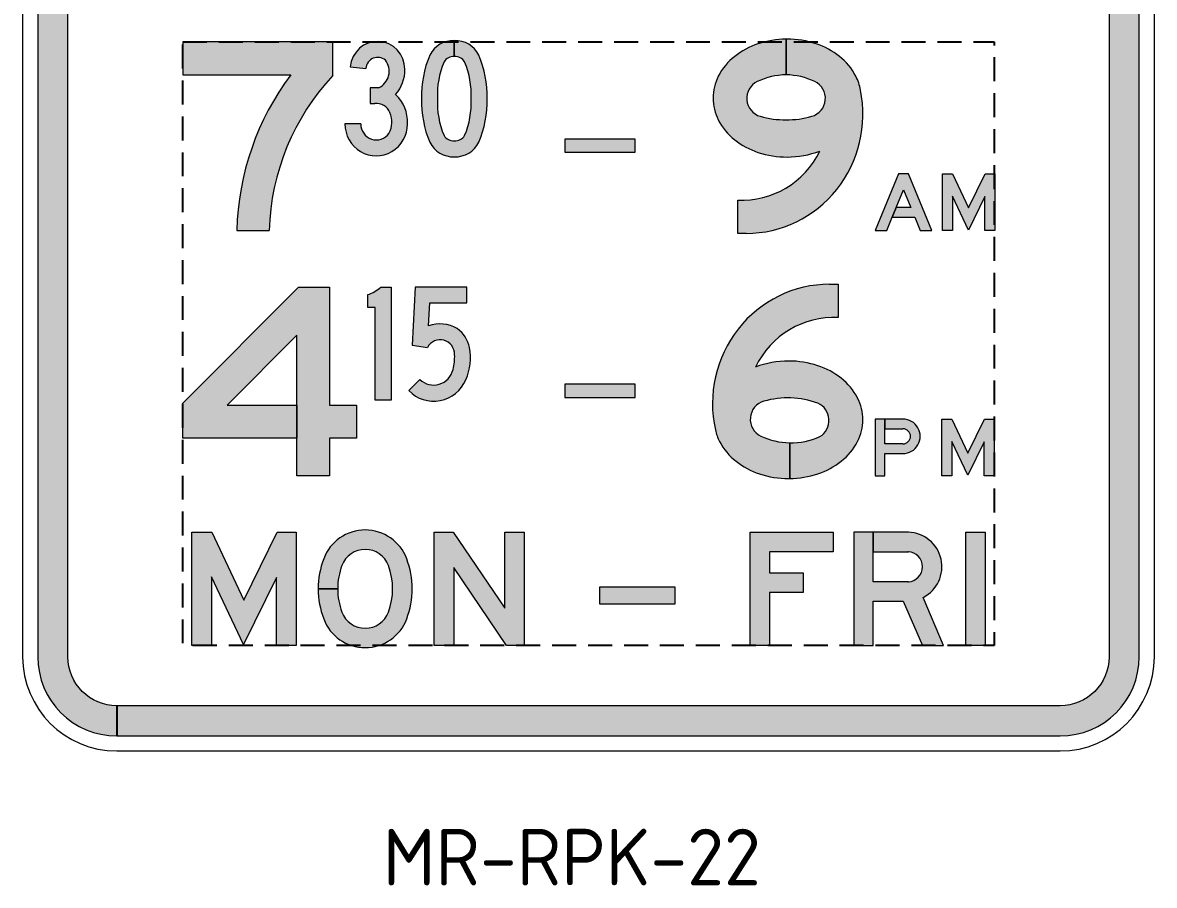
# Model space of a CAD drawing. Extents: x 1164 to 6450, y -2714 to 3958.
# Drawn here: x 5850 to 6450, y 3087 to 3544 of the extents above; entities that cross this region are included whole.
import ezdxf

# ---------------------------------------------------------------- set-up
doc = ezdxf.new("R2010")
doc.units = 0
doc.header["$LTSCALE"] = 10
doc.linetypes.add('HIDDEN', pattern=[9.524999999999999, 6.35, -3.175])
doc.layers.add('Grey_Layer', color=8, linetype='CONTINUOUS')
doc.layers.add('MR_Signs_DIM', color=1, linetype='CONTINUOUS')
doc.layers.add('GSBWFILL', color=7, linetype='CONTINUOUS', lineweight=0)
doc.styles.add('ISO', font='isocp2.shx')

# ---------------------------------------------------------------- blocks, each defined once
blk = doc.blocks.new('*U458')
at = {"layer": 'GSBWFILL'}
h = blk.add_hatch(color=256, dxfattribs=at)
edge = h.paths.add_edge_path()
edge.add_line((45.072, 91.1039999999997), (53.7299688119103, 91.1039265358409))
edge.add_arc((56.40386877186202, 65.11192188117019), 26.12917999027627, 22.901672347404087, 95.87358068073752, ccw=False)
edge.add_arc((43.02681203743386, 58.3008425468846), 41.11620069853385, -28.941172904807274, 24.390799317414917, ccw=False)
edge.add_arc((56.21153032322662, 54.87940794282177), 28.12691998213058, 179.4304492386718, 324.14446312756064, ccw=False)
edge.add_line((28.086, 55.1589999999997), (-0.3313687883493017, 55.1593621769371))
edge.add_arc((55.873549882567, 54.76645952356949), 56.20629195472104, 179.5994781659094, 360.6150087214648)
edge.add_arc((49.0809675755142, 59.72653693512299), 63.14611375653161, 356.0437267516025, 408.5098961960469)
edge.add_arc((44.37024318370945, 149.6294150701918), 63.0976677706183, 317.5322082439567, 361.97759157729)
edge.add_arc((58.25984579921055, 151.7890702856037), 49.17048737889794, 0.02069357245022543, 174.887185239117)
edge.add_line((9.285, 156.1710000000001), (37.3811387282878, 153.1349187453759))
edge.add_arc((58.55480627859111, 151.5440376199821), 21.2333487770041, 48.944411504296795, 175.7031615042968, ccw=False)
edge.add_arc((47.85622440247423, 148.0094817127387), 31.45468063486468, -66.78323568531329, 38.418689314686674, ccw=False)
edge.add_line((60.256, 119.1019999999998), (45.072, 119.1019999999998))
edge.add_line((45.072, 119.1019999999998), (45.072, 91.1039999999997))
blk.add_lwpolyline([(45.072, 91.1039999999997), (53.7299688119103, 91.1039265358409, -0.3296146515843039), (80.47339125968202, 75.2801141577049, -0.2369980812146044), (79.0082987761366, 38.4042455525573, -0.7313133620009328), (28.086, 55.1589999999997), (-0.3313687883492999, 55.1593621769371, 1.008901678304301), (112.0766039028287, 55.3697621796916, 0.2330116635708485), (90.9146792784117, 107.0274063532604, 0.1963978522181627), (107.4303299710994, 151.8068292379997, 0.9561759803340748), (9.285, 156.1710000000001), (37.3811387282878, 153.1349187453759, -0.6173639731888171), (72.50067740362249, 167.5555265841577, -0.4942412345428611), (60.256, 119.1019999999998), (45.072, 119.1019999999998), (45.072, 91.1039999999997)], format="xyb", close=True, dxfattribs=at)
blk = doc.blocks.new('*U459')
at = {"layer": 'GSBWFILL'}
h = blk.add_hatch(color=256, dxfattribs=at)
edge = h.paths.add_edge_path()
edge.add_arc((57.16715252145248, 154.142796113784), 20.1441142586611, 86.9299719752131, 148.7234497529908, ccw=False)
edge.add_line((58.2459999999998, 174.2579999999996), (58.2461944084203, 202.4234435093755))
edge.add_arc((56.6008224751891, 155.3240302944152), 47.12814418149988, 87.99924161749557, 153.0697027286067)
edge.add_arc((189.5169331790502, 103.4000854905425), 189.6577067237712, 157.2742850864946, 181.124329530939)
edge.add_arc((189.5169363611203, 95.95716420449723), 189.6577098456955, 178.8756714043234, 202.7257158487679)
edge.add_arc((56.6008198951793, 44.03321531870401), 47.12814053604747, 206.9302994950476, 272.0007606061587)
edge.add_arc((59.89156546230129, 44.03321902579111), 47.12814418149989, 267.9992416174956, 333.0697027286067)
edge.add_arc((-73.02454524156386, 95.9571638296647), 189.6577067237753, 337.2742850864948, 361.1243295309392)
edge.add_arc((-73.02454842362482, 103.4000851157102), 189.6577098456904, 358.8756714043235, 382.7257158487679)
edge.add_arc((59.89130688796554, 155.3239844803104), 47.12839579884722, 26.93020937553667, 91.9885038199811)
edge.add_line((58.2559999999999, 202.4239999999997), (58.2561940570903, 174.2583301949891))
edge.add_arc((59.32531068695359, 154.1425349126655), 20.1441860150417, 31.277305919750916, 93.0423003641954, ccw=False)
edge.add_arc((-60.59634344623205, 106.4301576168397), 148.9655222269192, -2.5976946299063, 22.985535925649174, ccw=False)
edge.add_arc((-60.59633324628726, 92.92708971883624), 148.9655120727204, -22.985535448882388, 2.5976951066730862, ccw=False)
edge.add_arc((59.32530864956532, 45.21471724494725), 20.14418875049797, 266.929221975327, 328.72269975310473, ccw=False)
edge.add_arc((57.16707725200881, 45.21471440816951), 20.14418601662589, 211.2773059191092, 273.07078369688696, ccw=False)
edge.add_arc((177.0887313837221, 92.92709170336704), 148.9655222269186, 177.4023053700944, 202.98553592565, ccw=False)
edge.add_arc((177.0887211837836, 106.4301596013701), 148.9655120727262, 157.0144645511179, 182.5976951066735, ccw=False)
blk.add_lwpolyline([(39.9505544893157, 164.6010030091278, -0.2763543586652531), (58.2459999999998, 174.2579999999996), (58.2461944084203, 202.4234435093755, 0.2918070135814753), (14.5833408099383, 176.6686597946561, 0.104442748080801), (-0.1042587777338, 99.6786233305169, 0.104442748080801), (14.5833423084483, 22.6885858388091, 0.2918070135814753), (58.2461935290701, -3.0661941891692, 0.2918070135814753), (101.9090471275521, 22.6885895255502, 0.104442748080801), (116.5966467152242, 99.6786259896911, 0.104442748080801), (101.9090456290423, 176.6686634813968, 0.2917494069385589), (58.2559999999999, 202.4239999999997), (58.2561940570903, 174.2583301949891, -0.2762205896412656), (76.5418321121723, 164.6010061309453, -0.1120938815730585), (88.2161009491458, 99.678624056875, -0.1120938815730585), (76.5418334481749, 34.7562463110798, -0.2763543586652531), (58.2461938732544, 25.0994530976576, -0.2763543586652531), (39.950555825319, 34.7562431892601, -0.1120938815730585), (28.2762869883448, 99.67862526333, -0.1120938815730585), (39.9505544893157, 164.6010030091278, -0.2763543586652531)], format="xyb", close=True, dxfattribs=at)
blk = doc.blocks.new('*U457')
at = {"layer": 'GSBWFILL', "color": 28, "yscale": 0.3}
for name, p, xscale, zscale in [('*U458', (0, 0), 0.2940466740141182, 0.2940466740141182), ('*U459', (40.488, 0), 0.2983714027618772, 0.2983714027618772)]:
    blk.add_blockref(name, p, dxfattribs=dict(at, xscale=xscale, zscale=zscale))
blk = doc.blocks.new('*U456')
at = {"layer": 'GSBWFILL'}
blk.add_blockref('*U457', (0, 0), dxfattribs=at)
blk = doc.blocks.new('*U472')
at = {"layer": 'GSBWFILL'}
blk.add_hatch(color=256, dxfattribs=at).paths.add_polyline_path([(0.7010000000002999, 113.8889999999999), (0.7010000000003, 85.8889999999999), (150.7010000000002, 85.8889999999999), (150.7010000000002, 113.8889999999999)])
blk.add_lwpolyline([(0.7010000000003, 113.8889999999999), (0.7010000000003, 85.8889999999999), (150.7010000000002, 85.8889999999999), (150.7010000000002, 113.8889999999999)], close=True, dxfattribs=at)
blk = doc.blocks.new('*U471')
at = {"layer": 'GSBWFILL', "color": 28, "xscale": 0.2488371012800177, "yscale": 0.25, "zscale": 0.2488371012800177}
blk.add_blockref('*U472', (0, 0), dxfattribs=at)
blk = doc.blocks.new('*U470')
at = {"layer": 'GSBWFILL'}
blk.add_blockref('*U471', (-18.75, 0), dxfattribs=at)
blk = doc.blocks.new('*U560')
at = {"layer": 'GSBWFILL'}
blk.add_hatch(color=256, dxfattribs=at).paths.add_polyline_path([(-249.8400000000001, -392), (250, -392, 0.414213562373095), (292, -350), (292, 350, 0.414213562373095), (250, 392), (-250, 392, 0.414213562373095), (-292, 350), (-292, -350, 0.414213562373095), (-250, -392), (-250, -376, -0.414213562373095), (-276, -350), (-276, 350, -0.414213562373095), (-250, 376), (250, 376, -0.414213562373095), (276, 350), (276, -350, -0.414213562373095), (250, -376), (-249.8400000000001, -376)])
at = {"layer": 'GSBWFILL', "linetype": 'Continuous'}
for points in [[(-250, -400), (250, -400, 0.414213562373095), (300, -350), (300, 350, 0.414213562373095), (250, 400), (-250, 400, 0.414213562373095), (-300, 350), (-300, -350, 0.414213562373095), (-250, -400)], [(-249.8400000000001, -392), (250, -392, 0.414213562373095), (292, -350), (292, 350, 0.414213562373095), (250, 392), (-250, 392, 0.414213562373095), (-292, 350), (-292, -350, 0.414213562373095), (-250, -392), (-250, -376, -0.414213562373095), (-276, -350), (-276, 350, -0.414213562373095), (-250, 376), (250, 376, -0.414213562373095), (276, 350), (276, -350, -0.414213562373095), (250, -376), (-249.8400000000001, -376), (-249.8400000000001, -392)]]:
    blk.add_lwpolyline(points, format="xyb", close=True, dxfattribs=at)
blk = doc.blocks.new('*U551')
at = {"layer": 'GSBWFILL'}
blk.add_hatch(color=256, dxfattribs=at).paths.add_polyline_path([(0, 0), (0, 199.9999999999993), (35.0860000000002, 199.9999999999993), (91.8880000000004, 80.0219999999996), (151.0400000000005, 199.9999999999993), (184.3760000000003, 199.9999999999993), (184.3760000000003, 0), (150.0000000000003, 0), (150.0000000000003, 120.1540000000003), (91.4860000000002, 1.4699999999994), (34.3760000000004, 121.1699999999993), (34.3760000000004, 0)])
blk.add_lwpolyline([(0, 0), (0, 199.9999999999993), (35.0860000000002, 199.9999999999993), (91.8880000000004, 80.0219999999996), (151.0400000000005, 199.9999999999993), (184.3760000000003, 199.9999999999993), (184.3760000000003, 0), (150.0000000000003, 0), (150.0000000000003, 120.1540000000003), (91.4860000000002, 1.4699999999994), (34.3760000000004, 121.1699999999993), (34.3760000000004, 0), (0, 0)], close=True, dxfattribs=at)
blk = doc.blocks.new('*U552')
at = {"layer": 'GSBWFILL'}
h = blk.add_hatch(color=256, dxfattribs=at)
edge = h.paths.add_edge_path()
edge.add_line((34.37500067429411, 99.98999852415764), (-2.81147023883932e-07, 99.98999852415766))
edge.add_arc((151.8837403945543, 100.0000000000006), 151.8837410049977, 180.0037729012423, 200.5366126177424)
edge.add_arc((82.81249999999957, 74.12500235562848), 78.12500082636775, 200.5366127289042, 339.4633877289043)
edge.add_arc((13.74125960544475, 100.0000000000008), 151.8837410049978, 339.4633876177422, 380.5366126177422)
edge.add_arc((82.81249999999963, 125.8749976443725), 78.12500082636797, 20.53661272890425, 159.4633877289043)
edge.add_arc((151.8837403945543, 100.0000000000007), 151.8837410049976, 159.4633876177424, 180.0000005567389)
edge.add_line((-6.104433625253591e-07, 99.99999852415768), (34.3750002486683, 99.9999985241576))
edge.add_arc((151.8837539128481, 99.99999999999973), 117.5087536641798, 159.4633882196019, 180.0000007196019, ccw=False)
edge.add_arc((82.81249999999989, 125.8750027085032), 43.74999904984127, 20.53661443278969, 159.4633894327897, ccw=False)
edge.add_arc((13.74124608715155, 99.99999999999977), 117.5087536641799, -20.536611780397777, 20.536613219602202, ccw=False)
edge.add_arc((82.81249999999989, 74.12499729149712), 43.74999904984153, 200.5366144327896, 339.46338943278965, ccw=False)
edge.add_arc((151.8837539128482, 99.9999999999998), 117.5087536641799, 180.0048765929131, 200.5366132196019, ccw=False)
at = {"layer": 'GSBWFILL', "flags": 128}
blk.add_lwpolyline([(34.37500067429411, 99.98999852415764), (-2.811470223296197e-07, 99.98999852415766, 0.0898318920369968), (9.65248273617189, 46.7182946351379, 0.6932515220623268), (155.9725174828141, 46.7182952197058, 0.1811594284374621), (155.9725172638275, 153.2817053648632, 0.6932515220623264), (9.652482517184897, 153.2817047802952, 0.08984848870950846), (-6.104433625253591e-07, 99.99999852415768), (34.3750002486683, 99.9999985241576, -0.08984848677856203), (41.84289107633671, 141.2227569905866, -0.6932515220623264), (123.7821078881947, 141.2227597546867, -0.1811594284374621), (123.7821089236633, 58.7772430094136, -0.6932515220623264), (41.84289211180481, 58.7772402453135, -0.08982704006090138)], format="xyb", close=True, dxfattribs=at)
blk = doc.blocks.new('*U553')
at = {"layer": 'GSBWFILL'}
blk.add_hatch(color=256, dxfattribs=at).paths.add_polyline_path([(0, 0), (0, 199.9999999999993), (33.366, 199.9999999999993), (125, 65.6039999999987), (125, 199.9999999999993), (159.376, 199.9999999999993), (159.376, 0), (128.1240000000001, 0), (34.376, 137.4999999999993), (34.376, 0)])
blk.add_lwpolyline([(0, 0), (0, 199.9999999999993), (33.366, 199.9999999999993), (125, 65.6039999999987), (125, 199.9999999999993), (159.376, 199.9999999999993), (159.376, 0), (128.1240000000001, 0), (34.376, 137.4999999999993), (34.376, 0), (0, 0)], close=True, dxfattribs=at)
blk = doc.blocks.new('*U550')
at = {"layer": 'GSBWFILL', "color": 28, "yscale": 0.3}
for name, p, xscale, zscale in [('*U552', (66.9375, 0), 0.3006792441748076, 0.3006792441748076), ('*U551', (0, 0), 0.2993882067080311, 0.2993882067080311), ('*U553', (128.4750000000004, 0), 0.2992922397349659, 0.2992922397349659)]:
    blk.add_blockref(name, p, dxfattribs=dict(at, xscale=xscale, zscale=zscale))
blk = doc.blocks.new('*U555')
at = {"layer": 'GSBWFILL'}
blk.add_hatch(color=256, dxfattribs=at).paths.add_polyline_path([(149.9999999999995, 82.49999999999959), (149.9999999999995, 117.4999999999997), (0, 117.4999999999997), (0, 82.49999999999959)])
blk.add_lwpolyline([(0, 82.49999999999959), (0, 117.4999999999997), (149.9999999999995, 117.4999999999997), (149.9999999999995, 82.49999999999959)], close=True, dxfattribs=at)
blk = doc.blocks.new('*U554')
at = {"layer": 'GSBWFILL', "color": 28, "xscale": 0.2650000000000016, "yscale": 0.2650000000000016, "zscale": 0.2650000000000016}
blk.add_blockref('*U555', (0, 0), dxfattribs=at)
blk = doc.blocks.new('*U557')
at = {"layer": 'GSBWFILL'}
blk.add_hatch(color=256, dxfattribs=at).paths.add_polyline_path([(0, 0), (0, 199.9999999999993), (146.876, 199.9999999999993), (146.876, 165.6240000000002), (34.3760000000001, 165.6240000000002), (34.3760000000001, 128.1239999999997), (93.75, 128.1239999999997), (93.75, 93.75), (34.3760000000001, 93.75), (34.3760000000001, 0)])
blk.add_lwpolyline([(0, 0), (0, 199.9999999999993), (146.876, 199.9999999999993), (146.876, 165.6240000000002), (34.3760000000001, 165.6240000000002), (34.3760000000001, 128.1239999999997), (93.75, 128.1239999999997), (93.75, 93.75), (34.3760000000001, 93.75), (34.3760000000001, 0), (0, 0)], close=True, dxfattribs=at)
blk = doc.blocks.new('*U558')
at = {"layer": 'GSBWFILL'}
h = blk.add_hatch(color=256, dxfattribs=at)
edge = h.paths.add_edge_path()
edge.add_line((34.37600000000002, 78.12399999999988), (87.49999999999997, 78.12399999999988))
edge.add_line((87.49999999999997, 78.12399999999988), (121.8759999999999, 0))
edge.add_line((121.8759999999999, 0), (159.376, 0))
edge.add_line((159.376, 0), (123.2260000000003, 84.8719999999999))
edge.add_arc((95.31255646446263, 139.0627146444003), 60.95731197881416, 297.2528339950576, 448.5312451061687)
edge.add_line((96.87500217506567, 199.999999184195), (34.38600000000002, 199.9999997104283))
edge.add_line((34.38600000000002, 199.9999997104283), (34.38600000000002, 165.6240000000002))
edge.add_line((34.38600000000002, 165.6240000000002), (96.36962469498772, 165.6240000000002))
edge.add_arc((95.312500000002, 139.0625000000001), 26.58252799999945, 87.72088044474046, 88.5311972222263)
edge.add_line((95.9938802852825, 165.6362937784124), (96.87600000000046, 165.6240000000002))
edge.add_line((96.87600000000046, 165.6240000000002), (96.36962469498772, 165.6240000000002))
edge.add_arc((95.31250000000023, 139.0624999999998), 26.5825279999998, -87.77573999472622, 87.72088044473668, ccw=False)
edge.add_line((96.3441921153016, 112.4999999999998), (96.87599999999912, 112.4999999999998))
edge.add_line((96.87599999999912, 112.4999999999998), (95.99387899694861, 112.4887061885529))
edge.add_arc((95.31249999999771, 139.062499999996), 26.58252799999617, 271.4688000000053, 272.2242600052789)
edge.add_line((96.34419211530127, 112.4999999999998), (34.37600000000002, 112.4999999999998))
edge.add_line((34.37600000000002, 112.4999999999998), (34.37600000000008, 199.9999997105125))
edge.add_line((34.37600000000008, 199.9999997105125), (0, 200.0000000000002))
edge.add_line((0, 200.0000000000002), (0, 0))
edge.add_line((0, 0), (34.37600000000008, 0))
edge.add_line((34.37600000000008, 0), (34.37600000000002, 78.12399999999988))
blk.add_lwpolyline([(34.37600000000002, 78.12399999999988), (87.49999999999997, 78.12399999999988), (121.8759999999999, 0), (159.376, 0), (123.2260000000003, 84.8719999999999, 0.7762276437011242), (96.87500217506567, 199.999999184195), (34.38600000000002, 199.9999997104283), (34.38600000000002, 165.6240000000002), (96.36962469498772, 165.6240000000002, 0.003535688671034941), (95.9938802852825, 165.6362937784124), (96.87600000000046, 165.6240000000002), (96.36962469498772, 165.6240000000002, -0.961453073887715), (96.3441921153016, 112.4999999999998), (96.87599999999912, 112.4999999999998), (95.99387899694861, 112.4887061885529, 0.003296328053768449), (96.34419211530127, 112.4999999999998), (34.37600000000002, 112.4999999999998), (34.37600000000008, 199.9999997105125), (0, 200.0000000000002), (0, 0), (34.37600000000008, 0)], format="xyb", close=True, dxfattribs=at)
blk = doc.blocks.new('*U559')
at = {"layer": 'GSBWFILL'}
blk.add_hatch(color=256, dxfattribs=at).paths.add_polyline_path([(34.3760000000001, 200.0000000000002), (3.552713678800501e-15, 200.0000000000002), (7.105427357601002e-15, 1.4210854715202e-14), (34.3760000000001, 0)])
blk.add_lwpolyline([(0, 0), (0, 200.0000000000002), (34.3760000000001, 200.0000000000002), (34.3760000000001, 0)], close=True, dxfattribs=at)
blk = doc.blocks.new('*U556')
at = {"layer": 'GSBWFILL', "color": 28, "yscale": 0.3}
for name, p, xscale, zscale in [('*U558', (54.89850000000024, 0), 0.2992922397349659, 0.2992922397349659), ('*U559', (114.3360000000002, 0), 0.2967186409122626, 0.2967186409122626), ('*U557', (0, 0), 0.3002532748713196, 0.3002532748713196)]:
    blk.add_blockref(name, p, dxfattribs=dict(at, xscale=xscale, zscale=zscale))
blk = doc.blocks.new('*U549')
at = {"layer": 'GSBWFILL'}
for name, p in [('*U550', (-210.2305000000006, 0)), ('*U556', (85.6944999999996, 0)), ('*U554', (5.944499999999607, 0))]:
    blk.add_blockref(name, p, dxfattribs=at)
blk = doc.blocks.new('*U517')
at = {"layer": 'GSBWFILL'}
h = blk.add_hatch(color=256, dxfattribs=at)
edge = h.paths.add_edge_path()
edge.add_arc((130.3452118024921, 73.87768017522606), 93.92730652583867, 87.04881737215031, 153.8970257054836)
edge.add_arc((81.68832414868763, 18.41978201916751), 103.1554677487828, 90.00000000000267, 110.2419555555582, ccw=False)
edge.add_arc((81.6883240070993, 18.41978111591948), 103.1554686520308, 72.18305547691563, 89.99999992136009, ccw=False)
edge.add_arc((88.12812891954648, 38.45706397560335), 82.10876364366051, 52.19186932520847, 72.18305543631959, ccw=False)
edge.add_arc((98.00039128401704, 51.1805814700611), 66.0044331197079, 28.09528204498349, 52.19186815609447, ccw=False)
edge.add_arc((113.1670049187443, 59.27719553881901), 48.81195428378952, 6.821210263296962e-13, 28.095280555556315, ccw=False)
edge.add_arc((113.16700538163, 59.27719542299791), 48.81195382090377, -28.095280419603284, 1.3595217751571909e-07, ccw=False)
edge.add_arc((98.00039023409744, 67.37381049305506), 66.00443446291816, 307.80813179611863, 331.9047179072297, ccw=False)
edge.add_arc((88.12812899828401, 80.0973269527826), 82.10876347747504, 287.81694434564713, 307.80813045675825, ccw=False)
edge.add_arc((81.68872284048791, 100.1333233379078), 103.1541217022632, 270.6578076820652, 287.8169521265096, ccw=False)
edge.add_line((82.873, -3.0139999999994), (82.87260341862519, 34.8822419353745))
edge.add_arc((84.20591247543155, 112.7066613183878), 77.83583985121572, 269.0184891900464, 293.677530856713)
edge.add_arc((105.472795984287, 58.59150471708692), 19.86400562570601, 300.1970497841567, 427.1323942286012)
edge.add_arc((81.099908241577, -11.5415697201971), 94.0787262229124, 70.05489676647083, 106.1140773220264)
edge.add_arc((59.9191450630159, 59.82553652616699), 19.64426714292204, 104.5371242200432, 245.4035853311543)
edge.add_arc((84.20709833745994, 112.7073958125318), 77.83700170046244, 245.3495384607885, 269.0105606830107)
edge.add_line((82.863, 34.8820000000014), (82.86260134901529, -3.014174742052198))
edge.add_arc((81.68832414880035, 100.1346090583271), 103.1554677486382, 269.9999999999349, 270.6522444443794, ccw=False)
edge.add_arc((81.68832429026146, 100.1346099617183), 103.1554686520294, 252.18305547691858, 269.999999921363, ccw=False)
edge.add_arc((75.24851937781968, 80.09732710203501), 82.1087636436613, 232.1918693252088, 252.18305543631982, ccw=False)
edge.add_arc((65.37625701334873, 67.37380960757632), 66.00443311970768, 208.0952820449836, 232.1918681560947, ccw=False)
edge.add_arc((50.20964389209551, 59.27719574535504), 48.81195483402468, 192.6595860411349, 208.0952804855793, ccw=False)
edge.add_arc((125.9010539285496, 76.55085065304124), 126.4491980188104, 89.94972888272252, 192.7798149938336, ccw=False)
edge.add_line((126.012, 203.0000000000003), (135.1810000000001, 203.0000000000003))
edge.add_line((135.1810000000001, 203.0000000000003), (135.1810000000001, 167.6800000000007))
edge.add_line((135.1810000000001, 167.6800000000007), (135.1810668004528, 167.6804169030932))
blk.add_lwpolyline([(135.1810668004528, 167.6804169030932, 0.3002436740090367), (45.9980456305964, 115.2043600560182, -0.08855257330118), (81.68832414868291, 121.5752497679503, -0.0778980793273482), (113.2515116519291, 116.6278047113334, -0.0874499114444503), (138.4623755544297, 103.3285729975866, -0.1055303461440465), (156.2272347951787, 82.264659165574, -0.1232065900363226), (161.9789592025338, 59.2771955388196, -0.1232065900363226), (156.2272349042678, 36.2897321164084, -0.1055303461440465), (138.4623752844304, 15.2258178705553, -0.0874499114444503), (113.2515113823469, 1.9265862796631, -0.0750111062669015), (82.873, -3.0139999999994), (82.87260341862519, 34.8822419353745, 0.1080125006170896), (115.4639030256841, 41.4230307142693, 0.6184287002795537), (113.1920094077369, 76.8943040554753, 0.1586491527528266), (54.9882915320272, 78.8408965027339, 0.7058567868962587), (51.7427316736907, 41.9637478232025, 0.1036090578979213), (82.863, 34.8820000000014), (82.86260134901529, -3.0141747420522, -0.0028459609544262), (81.6883241486832, -3.0208586903111, -0.0778980793273482), (50.12513664543719, 1.9265863663041, -0.0874499114444503), (24.9142727429363, 15.2258180800509, -0.1055303461440465), (7.1494135021873, 36.2897319120634, -0.0674529456074802), (2.5843383712633, 48.5796629098712, -0.4814291905891123), (126.012, 203.0000000000003), (135.1810000000001, 203.0000000000003), (135.1810000000001, 167.6800000000007), (135.1810668004528, 167.6804169030932, 0.3002436740090367)], format="xyb", close=True, dxfattribs=at)
blk = doc.blocks.new('*U516')
at = {"layer": 'GSBWFILL', "color": 28, "xscale": 0.4908044871469723, "yscale": 0.5, "zscale": 0.4908044871469723}
blk.add_blockref('*U517', (0, 0), dxfattribs=at)
blk = doc.blocks.new('*U515')
at = {"layer": 'GSBWFILL'}
blk.add_blockref('*U516', (0, 0), dxfattribs=at)
blk = doc.blocks.new('*U528')
at = {"layer": 'GSBWFILL'}
h = blk.add_hatch(color=256, dxfattribs=at)
edge = h.paths.add_edge_path()
edge.add_line((34.3760000000004, 78.1240000000008), (98.43750000000017, 78.125))
edge.add_arc((98.43775000000026, 139.0625000000001), 60.93750000051293, 269.9997649403917, 449.9997649403916)
edge.add_line((98.43800000000036, 200.0000000000002), (34.38600000000042, 200.0000000000002))
edge.add_line((34.38600000000041, 200.0000000000002), (34.38600000000041, 165.6240000000011))
edge.add_line((34.38600000000041, 165.6240000000011), (98.20726342239439, 165.6240000000011))
edge.add_arc((98.43775000000353, 139.0625000000014), 26.56250000117542, 90.00053925440272, 90.49716983923668, ccw=False)
edge.add_line((98.43750000000017, 165.6250000000003), (98.43800000000036, 165.6260000000015))
edge.add_line((98.43800000000036, 165.6260000000015), (98.43800000000036, 165.6250000000003))
edge.add_arc((98.43775000016349, 139.0625000000001), 26.56250000117673, -89.99946074595653, 89.99946074595653, ccw=False)
edge.add_line((98.43800000000036, 112.4999999999998), (34.3760000000004, 112.4999999999998))
edge.add_line((34.3760000000004, 112.4999999999998), (34.3760000000004, 200.0000000000002))
edge.add_line((34.3760000000004, 200.0000000000002), (0, 200.0000000000002))
edge.add_line((0, 200.0000000000002), (0, 0))
edge.add_line((0, 0), (34.3760000000004, 0))
edge.add_line((34.3760000000004, 0), (34.3760000000004, 78.1240000000008))
blk.add_lwpolyline([(34.3760000000004, 78.1240000000008), (98.43750000000017, 78.125, 1), (98.43800000000036, 200.0000000000002), (34.38600000000041, 200.0000000000002), (34.38600000000041, 165.6240000000011), (98.20726342239439, 165.6240000000011, -0.002166963109679091), (98.43750000000017, 165.6250000000003), (98.43800000000036, 165.6260000000015), (98.43800000000036, 165.6250000000003, -0.9999905882857262), (98.43800000000036, 112.4999999999998), (34.3760000000004, 112.4999999999998), (34.3760000000004, 200.0000000000002), (0, 200.0000000000002), (0, 0), (34.3760000000004, 0)], format="xyb", close=True, dxfattribs=at)
blk = doc.blocks.new('*U529')
at = {"layer": 'GSBWFILL'}
blk.add_hatch(color=256, dxfattribs=at).paths.add_polyline_path([(0, 0), (0, 199.9999999999993), (35.0860000000002, 199.9999999999993), (91.8880000000004, 80.0219999999996), (151.0400000000005, 199.9999999999993), (184.3760000000003, 199.9999999999993), (184.3760000000003, 0), (150.0000000000003, 0), (150.0000000000003, 120.1540000000003), (91.4860000000002, 1.4699999999994), (34.3760000000004, 121.1699999999993), (34.3760000000004, 0)])
blk.add_lwpolyline([(0, 0), (0, 199.9999999999993), (35.0860000000002, 199.9999999999993), (91.8880000000004, 80.0219999999996), (151.0400000000005, 199.9999999999993), (184.3760000000003, 199.9999999999993), (184.3760000000003, 0), (150.0000000000003, 0), (150.0000000000003, 120.1540000000003), (91.4860000000002, 1.4699999999994), (34.3760000000004, 121.1699999999993), (34.3760000000004, 0), (0, 0)], close=True, dxfattribs=at)
blk = doc.blocks.new('*U527')
at = {"layer": 'GSBWFILL', "color": 28, "yscale": 0.15}
for name, p, xscale, zscale in [('*U528', (0, 0), 0.1496468240829315, 0.1496468240829315), ('*U529', (35.40000000000055, 0), 0.1496941033540155, 0.1496941033540155)]:
    blk.add_blockref(name, p, dxfattribs=dict(at, xscale=xscale, zscale=zscale))
blk = doc.blocks.new('*U526')
at = {"layer": 'GSBWFILL'}
blk.add_blockref('*U527', (0, 0), dxfattribs=at)
blk = doc.blocks.new('*U477')
at = {"layer": 'GSBWFILL'}
h = blk.add_hatch(color=256, dxfattribs=at)
edge = h.paths.add_edge_path()
edge.add_arc((80.24079848825042, 100.464855286525), 102.5601927893316, 90.62224148891158, 107.89902204446719, ccw=False)
edge.add_line((79.1270000000002, 203.0190000000003), (79.1273978811646, 165.1174128343547))
edge.add_arc((80.48070887025617, 87.29333712574918), 77.83584142624758, 90.99623661552772, 114.6498949488611)
edge.add_arc((56.19393880850339, 140.1744633575365), 19.64426661166134, 114.5964144741733, 255.4628755852845)
edge.add_arc((77.37470371388143, 211.5415740985355), 94.07873049101413, 253.8859223778351, 271.0735779333907)
edge.add_arc((80.90009249343865, 211.5415671350642), 94.07872353534256, 268.9264217733941, 286.1140773289497)
edge.add_arc((102.080854936984, 140.1744634738337), 19.64426714292252, 284.5371242200433, 425.4035853311545)
edge.add_arc((77.79290166254034, 87.292604187469), 77.83700170046261, 65.34953846078871, 89.01056068301094)
edge.add_line((79.137, 165.1179999999996), (79.1373976967644, 203.0190415430644))
edge.add_arc((80.2407790323888, 100.4635090281551), 102.5614679096805, 89.99999999998442, 90.61641388887318, ccw=False)
edge.add_arc((80.2407788836434, 100.4635080836198), 102.5614688542158, 72.10121936133243, 89.99999991688799, ccw=False)
edge.add_arc((86.5777611065752, 120.0846105139657), 81.9424241557852, 52.05599432788159, 72.10121932788172, ccw=False)
edge.add_arc((96.29399412455561, 132.545906753938), 66.14087081315341, 27.978959868236586, 52.05599320157012, ccw=False)
edge.add_arc((111.2253272332387, 140.4780063383732), 49.23338985885827, 9.983184049877423, 27.978959049877403, ccw=False)
edge.add_arc((36.22780397250261, 123.1620895127228), 126.1623174175298, -90.1089054488653, 11.823791773356902, ccw=False)
edge.add_line((35.9879999999999, -3.0000000000001), (26.8190000000002, -3.0000000000001))
edge.add_line((26.8190000000002, -3.0000000000001), (26.818933199527, 32.3195830969088))
edge.add_arc((31.65478965729048, 126.1223217001129), 93.92730847384661, 267.0488165417465, 333.5406248750799)
edge.add_arc((80.24077903235481, 180.4925016031011), 102.561467909292, 270.0000000000347, 290.25250555559023, ccw=False)
edge.add_arc((80.24077918118188, 180.4925025480229), 102.5614688542138, 252.1012193613371, 269.9999999168927, ccw=False)
edge.add_arc((73.90379695826391, 160.8714001176772), 81.94242415578762, 232.0559943278785, 252.1012193278784, ccw=False)
edge.add_arc((64.18756394027822, 148.4101038777062), 66.14087081315363, 207.978959868237, 232.0559932015703, ccw=False)
edge.add_arc((49.25623406885423, 140.4780053158219), 49.23339319747353, 179.9999999999995, 207.9789583333329, ccw=False)
edge.add_arc((49.25623339228815, 140.4780054843767), 49.23339252090745, 152.0210418628232, 180.0000001961566, ccw=False)
edge.add_arc((64.18756517132871, 132.5459057203243), 66.14087238523564, 127.94400680003099, 152.0210401333643, ccw=False)
edge.add_arc((73.90379690998971, 120.0846106050546), 81.94242405427137, 107.89878045153611, 127.9440054515361, ccw=False)
blk.add_lwpolyline([(48.7199103328095, 198.0610988355318, -0.075527298630934), (79.1270000000002, 203.0190000000003), (79.1273978811646, 165.1174128343547, 0.1035765820579783), (48.0175257009901, 158.0362516052265, 0.7058567868962587), (51.26308534625701, 121.1591039119755, 0.0751362106007564), (79.13739792813709, 117.4793583054345, 0.0751362106007564), (107.0117084679729, 121.1591034972663, 0.7058567868962587), (110.2572683263094, 158.0362521767986, 0.1036090578979213), (79.137, 165.1179999999996), (79.1373976967644, 203.0190415430644, -0.0026896194646217), (80.2407790324169, 203.0249769378356, -0.0782573335171754), (111.7616480151549, 198.0610987440885, -0.0876875086761923), (136.9634259783237, 184.7053939505541, -0.1054440817083641), (154.7043154905521, 163.5757174179311, -0.0786831576254277), (159.7132583473104, 149.0130642333947, -0.4766151092367065), (35.9879999999999, -3.0000000000001), (26.8190000000002, -3.0000000000001), (26.818933199527, 32.3195830969088, 0.2985491900375531), (115.7432602597823, 84.2717734495224, -0.0885989675202662), (80.2407790324169, 77.9310336938091, -0.0782573335171754), (48.7199100496791, 82.8949118875535, -0.0876875086761923), (23.5181320865103, 96.2506166810897, -0.1054440817083641), (5.7772425742817, 117.3802932137127, -0.1226913662063836), (0.0228408713807, 140.4780053158223, -0.1226913662063836), (5.777242416128, 163.5757171202234, -0.1054440817083641), (23.5181323494438, 184.705394155567, -0.0876875086761923), (48.7199103328095, 198.0610988355318, -0.075527298630934)], format="xyb", close=True, dxfattribs=at)
blk = doc.blocks.new('*U476')
at = {"layer": 'GSBWFILL', "color": 28, "xscale": 0.4895617270070717, "yscale": 0.5, "zscale": 0.4895617270070717}
blk.add_blockref('*U477', (0, 0), dxfattribs=at)
blk = doc.blocks.new('*U475')
at = {"layer": 'GSBWFILL'}
blk.add_blockref('*U476', (0, 0), dxfattribs=at)
blk = doc.blocks.new('*U485')
at = {"layer": 'GSBWFILL'}
blk.add_hatch(color=256, dxfattribs=at).paths.add_polyline_path([(74.24082345703958, 81.2500000000007), (60.0068234570395, 46.8760000000002), (140.0040000000002, 46.8760000000002), (159.4120000000001, 0), (200.0000000000002, 0), (117.1880000000003, 200.0000000000002), (82.81200000000011, 200.0000000000002), (0, 0), (40.58800000000029, 0), (59.99600000000022, 46.8760000000002), (74.2300000000003, 81.2500000000007), (100.0000000000001, 143.4860000000002), (125.7700000000002, 81.2500000000007)])
at = {"layer": 'GSBWFILL', "flags": 128}
blk.add_lwpolyline([(74.24082345703958, 81.2500000000007), (60.0068234570395, 46.8760000000002), (140.0040000000002, 46.8760000000002), (159.4120000000001, 0), (200.0000000000002, 0), (117.1880000000003, 200.0000000000002), (82.81200000000011, 200.0000000000002), (0, 0), (40.58800000000029, 0), (59.99600000000022, 46.8760000000002), (74.2300000000003, 81.2500000000007), (100.0000000000001, 143.4860000000002), (125.7700000000002, 81.2500000000007)], close=True, dxfattribs=at)
blk = doc.blocks.new('*U486')
at = {"layer": 'GSBWFILL'}
blk.add_hatch(color=256, dxfattribs=at).paths.add_polyline_path([(0, 0), (0, 199.9999999999993), (35.0860000000002, 199.9999999999993), (91.8880000000004, 80.0219999999996), (151.0400000000005, 199.9999999999993), (184.3760000000003, 199.9999999999993), (184.3760000000003, 0), (150.0000000000003, 0), (150.0000000000003, 120.1540000000003), (91.4860000000002, 1.4699999999994), (34.3760000000004, 121.1699999999993), (34.3760000000004, 0)])
blk.add_lwpolyline([(0, 0), (0, 199.9999999999993), (35.0860000000002, 199.9999999999993), (91.8880000000004, 80.0219999999996), (151.0400000000005, 199.9999999999993), (184.3760000000003, 199.9999999999993), (184.3760000000003, 0), (150.0000000000003, 0), (150.0000000000003, 120.1540000000003), (91.4860000000002, 1.4699999999994), (34.3760000000004, 121.1699999999993), (34.3760000000004, 0), (0, 0)], close=True, dxfattribs=at)
blk = doc.blocks.new('*U484')
at = {"layer": 'MR_Signs_DIM', "color": 28}
for name, p, xscale, yscale, zscale in [('*U485', (0, 0), 0.1499999999999999, 0.1499999999999999, 0.1499999999999999), ('*U486', (35.751375, 0), 0.1496941033540155, 0.15, 0.1496941033540155)]:
    blk.add_blockref(name, p, dxfattribs=dict(at, xscale=xscale, yscale=yscale, zscale=zscale))
blk = doc.blocks.new('*U483')
at = {"layer": 'MR_Signs_DIM'}
blk.add_blockref('*U484', (0, 0), dxfattribs=at)
blk = doc.blocks.new('*U509')
at = {"layer": 'GSBWFILL'}
h = blk.add_hatch(color=256, dxfattribs=at)
edge = h.paths.add_edge_path()
edge.add_line((0, 163.9079999999997), (9.456893e-07, 186.7421925528228))
edge.add_arc((-15.31504936263239, 239.2767033888917), 54.72134496456998, 286.2526505437444, 314.1302838770777)
edge.add_line((22.7869999999999, 199.9999999999997), (41.00000000000021, 199.9999999999997))
edge.add_line((41.00000000000021, 199.9999999999997), (41.00000000000021, 0))
edge.add_line((41.00000000000021, 0), (13.0000000000001, 0))
edge.add_line((13.0000000000001, 0), (13.0000000000001, 163.9079999999997))
edge.add_line((13.0000000000001, 163.9079999999997), (0, 163.9079999999997))
blk.add_lwpolyline([(0, 163.9079999999997), (9.456893e-07, 186.7421925528228, 0.122242621588973), (22.7869999999999, 199.9999999999997), (41.00000000000021, 199.9999999999997), (41.00000000000021, 0), (13.0000000000001, 0), (13.0000000000001, 163.9079999999997), (0, 163.9079999999997)], format="xyb", close=True, dxfattribs=at)
blk = doc.blocks.new('*U510')
at = {"layer": 'GSBWFILL'}
h = blk.add_hatch(color=256, dxfattribs=at)
edge = h.paths.add_edge_path()
edge.add_arc((-2.601786099145713, 76.97799946651912), 85.6114214689784, -15.216102790030902, 2.2228277655245847, ccw=False)
edge.add_arc((44.74977053264145, 63.21459853212239), 36.31755020241499, 226.6923515248359, 346.1297209692804, ccw=False)
edge.add_line((19.839, 36.7870000000004), (0.02791981232610041, 17.0667715928756))
edge.add_arc((45.11406291666807, 61.87791191660675), 63.56727615006267, 224.8247283017545, 336.2403449684213)
edge.add_arc((19.42739268051757, 74.21793243782176), 92.05349243825958, 335.6521856920741, 371.7852801365185)
edge.add_arc((58.50351472435798, 83.77362875279175), 51.86758053196287, 10.26821754642595, 55.70651754642595)
edge.add_arc((56.57691125555615, 71.84185703127825), 63.01990337303832, 60.37668681434032, 109.1400979254515)
edge.add_line((35.914, 131.3780000000002), (38.144, 172.0000000000001))
edge.add_line((38.144, 172.0000000000001), (104.903, 172.0000000000001))
edge.add_line((104.903, 172.0000000000001), (104.903, 200.0000000000002))
edge.add_line((104.903, 200.0000000000002), (39.68000000000001, 200.0000000000002))
edge.add_line((39.68, 200.0000000000002), (11.6380000000001, 200.0000000000002))
edge.add_line((11.6380000000001, 200.0000000000002), (5.998, 97.229))
edge.add_line((5.998, 97.229), (33.8297907280294, 93.40404988792099))
edge.add_arc((56.7561394901003, 80.73744269184486), 26.19275482685617, -0.9601775718880958, 151.079733539223, ccw=False)
blk.add_lwpolyline([(82.9452164258376, 80.2985182406801, -0.076238885536992), (80.0083359874401, 54.5083929995949, -0.5740816435524017), (19.839, 36.7870000000004), (0.0279198123261, 17.0667715928756, 0.5284431180982255), (103.2936054831156, 36.2665975439072, 0.1589797973003644), (109.5403876995271, 93.0193578833745, 0.2009012389452519), (87.72737321896109, 126.6246731382798, 0.2160405466482293), (35.914, 131.3780000000002), (38.144, 172.0000000000001), (104.903, 172.0000000000001), (104.903, 200.0000000000002), (39.68, 200.0000000000002), (11.6380000000001, 200.0000000000002), (5.998, 97.229), (33.8297907280294, 93.40404988792099, -0.7815661091578737), (82.9452164258376, 80.2985182406801, -0.076238885536992)], format="xyb", close=True, dxfattribs=at)
blk = doc.blocks.new('*U508')
at = {"layer": 'GSBWFILL', "color": 28, "yscale": 0.3}
for name, p, xscale, zscale in [('*U509', (0, 0), 0.3, 0.3), ('*U510', (21.70800000000054, 0), 0.2933238282523508, 0.2933238282523508)]:
    blk.add_blockref(name, p, dxfattribs=dict(at, xscale=xscale, zscale=zscale))
blk = doc.blocks.new('*U507')
at = {"layer": 'GSBWFILL'}
blk.add_blockref('*U508', (0, 0), dxfattribs=at)
blk = doc.blocks.new('*U453')
at = {"layer": 'GSBWFILL'}
h = blk.add_hatch(color=256, dxfattribs=at)
edge = h.paths.add_edge_path()
edge.add_line((58.2020000000001, 0), (93.2140360816304, -5.3476681e-06))
edge.add_arc((340.1357939110138, -6.796216286002348), 247.0152687035176, 136.14975374465, 178.4234037446501, ccw=False)
edge.add_line((162, 164.3300000000005), (162, 200.0000000000002))
edge.add_line((162, 200.0000000000002), (0, 200.0000000000002))
edge.add_line((0, 200.0000000000002), (0, 165))
edge.add_line((0, 165), (116.4875841767662, 164.9999970401392))
edge.add_arc((340.1349524581591, -6.797107150219972), 282.0148761100842, 142.469948738075, 178.6189265158528)
blk.add_lwpolyline([(58.2020000000001, 0), (93.2140360816304, -5.3476681e-06, -0.186574357640218), (162, 164.3300000000005), (162, 200.0000000000002), (0, 200.0000000000002), (0, 165), (116.4875841767662, 164.9999970401392, 0.1590508538312267), (58.2020000000001, 0)], format="xyb", close=True, dxfattribs=at)
blk = doc.blocks.new('*U452')
at = {"layer": 'GSBWFILL', "color": 28, "xscale": 0.4907407407407408, "yscale": 0.5, "zscale": 0.4907407407407408}
blk.add_blockref('*U453', (0, 0), dxfattribs=at)
blk = doc.blocks.new('*U451')
at = {"layer": 'GSBWFILL'}
blk.add_blockref('*U452', (0, 0), dxfattribs=at)
blk = doc.blocks.new('*U504')
at = {"layer": 'GSBWFILL'}
blk.add_hatch(color=256, dxfattribs=at).paths.add_polyline_path([(122.823, 0), (122.823, 149.0970000000003), (47.743, 74.9350000000009), (122.813, 74.9350000000009), (122.813, 39.9350000000007), (0, 39.9350000000007), (0, 76.97100000000121), (124.552, 200.0000000000002), (157.823, 200.0000000000002), (157.823, 74.9350000000009), (187, 74.9350000000009), (187, 39.9350000000007), (157.823, 39.9350000000007), (157.823, 0)])
blk.add_lwpolyline([(122.823, 0), (122.823, 149.0970000000003), (47.743, 74.9350000000009), (122.813, 74.9350000000009), (122.813, 39.9350000000007), (0, 39.9350000000007), (0, 76.97100000000121), (124.552, 200.0000000000002), (157.823, 200.0000000000002), (157.823, 74.9350000000009), (187, 74.9350000000009), (187, 39.9350000000007), (157.823, 39.9350000000007), (157.823, 0), (122.823, 0)], close=True, dxfattribs=at)
blk = doc.blocks.new('*U503')
at = {"layer": 'GSBWFILL', "color": 28, "xscale": 0.4919786096256685, "yscale": 0.5, "zscale": 0.4919786096256685}
blk.add_blockref('*U504', (0, 0), dxfattribs=at)
blk = doc.blocks.new('*U502')
at = {"layer": 'GSBWFILL'}
blk.add_blockref('*U503', (0, 0), dxfattribs=at)

msp = doc.modelspace()

# ---------------------------------------------------------------- linework, layer by layer
at = {"layer": 'Grey_Layer', "linetype": 'HIDDEN', "ltscale": 0.2, "flags": 128}
msp.add_lwpolyline([(5934.557913348799, 3534.009632321959), (6364.5579133488, 3534.009632321959), (6364.557913348798, 3214.009632321959), (5934.557913348799, 3214.009632321959)], close=True, dxfattribs=at)

# ---------------------------------------------------------------- block references
at = {"layer": 'GSBWFILL'}
for name, p in [('*U560', (6149.557913348799, 3558.009632321959)), ('*U451', (5934.557913348799, 3434.009632321959)), ('*U456', (6020.557913348799, 3474.009632321959)), ('*U475', (6215.557913348799, 3434.009632321958)), ('*U470', (6155.557913348799, 3454.009632321958)), ('*U502', (5934.557913348799, 3304.009632321959)), ('*U507', (6032.557913348799, 3344.009632321959)), ('*U515', (6215.557913348799, 3304.009632321958)), ('*U470', (6155.557913348799, 3324.009632321958)), ('*U526', (6301.557913348799, 3304.009632321957)), ('*U549', (6149.557913348799, 3214.009632321959))]:
    msp.add_blockref(name, p, dxfattribs=at)
at = {"layer": 'MR_Signs_DIM'}
msp.add_blockref('*U483', (6301.557913348799, 3434.009632321957), dxfattribs=at)

# ---------------------------------------------------------------- texts
at = {"layer": 'MR_Signs_DIM', "insert": (6040.483742268672, 3116.750814110397), "char_height": 30, "attachment_point": 1, "style": 'ISO'}
msp.add_mtext_dynamic_manual_height_columns('{\\Fiso3098b|c0;MR-RPK-22}', width=401.9923253613924, gutter_width=50, heights=[0], dxfattribs=at)

doc.saveas('drawing.dxf')
